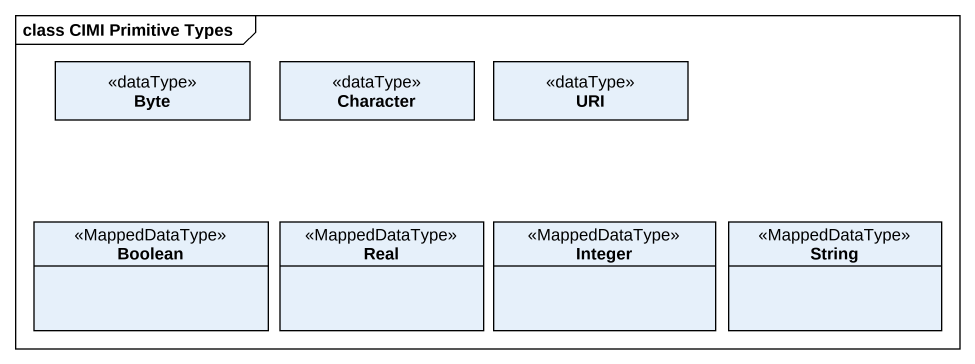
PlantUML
@startuml
mainframe class CIMI Primitive Types
hide circle
hide empty members
class Byte <<dataType>>
class Character <<dataType>>
class URI <<dataType>>
class Boolean <<MappedDataType>>
class Real <<MappedDataType>>
class Integer <<MappedDataType>>
class String <<MappedDataType>>
@enduml
